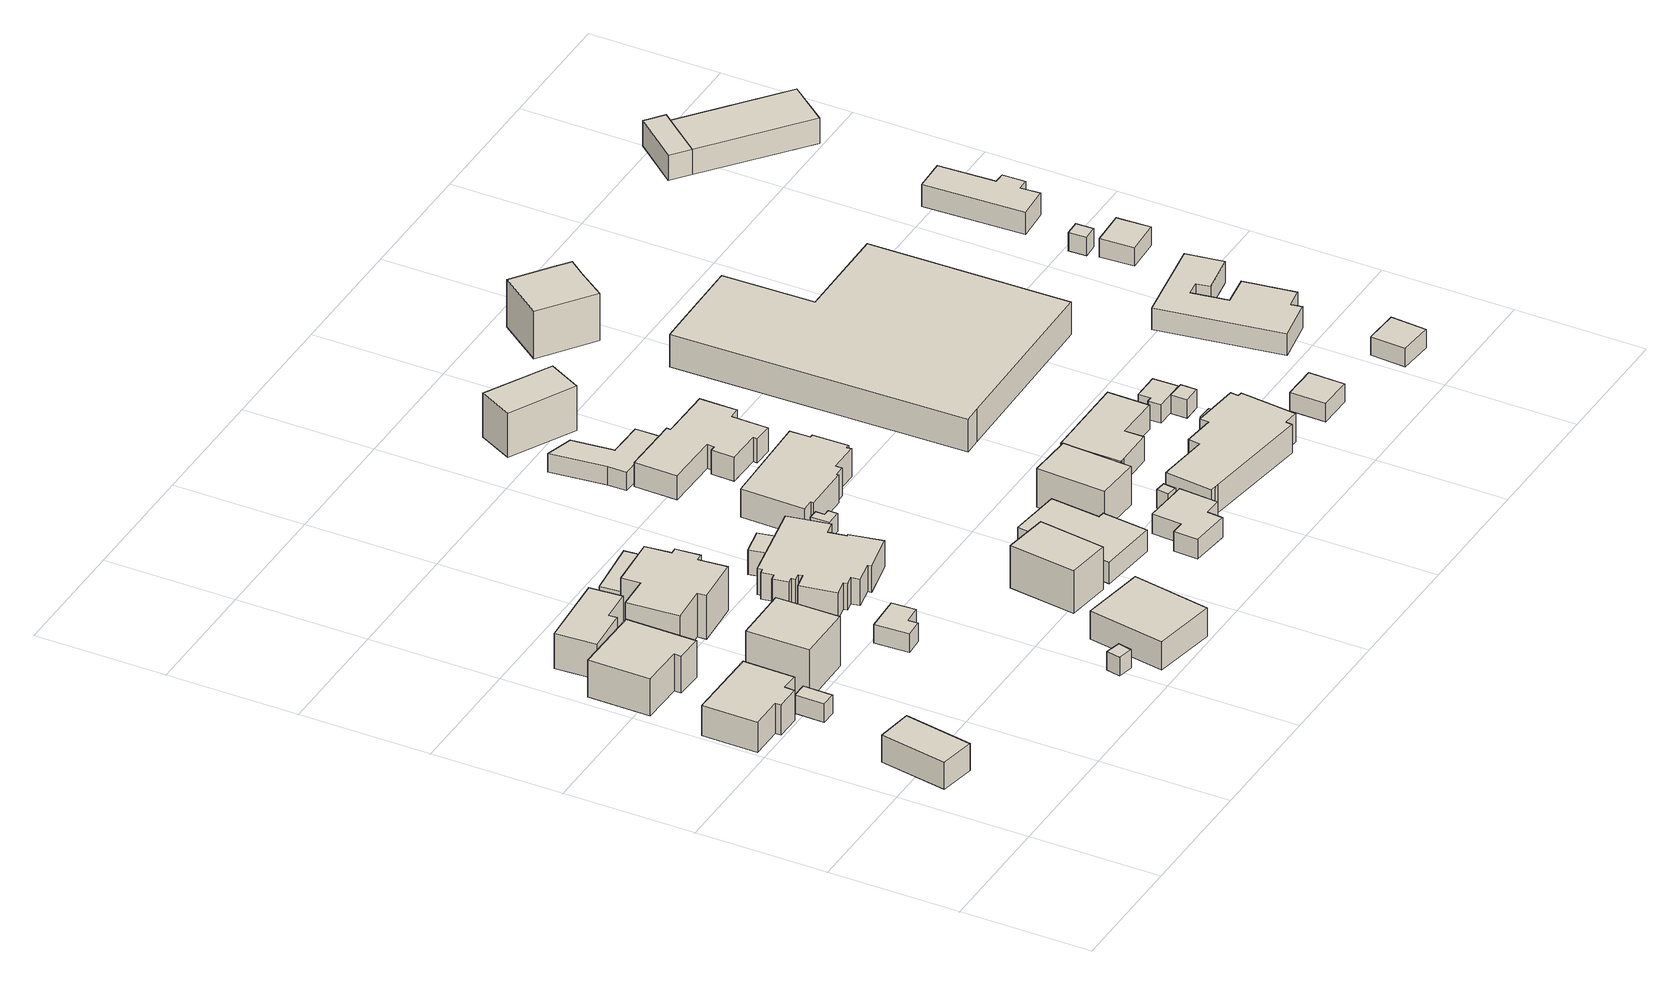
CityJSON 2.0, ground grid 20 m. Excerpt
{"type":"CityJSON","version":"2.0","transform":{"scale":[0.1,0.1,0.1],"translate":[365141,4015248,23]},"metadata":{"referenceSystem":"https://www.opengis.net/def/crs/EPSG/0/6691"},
"CityObjects":{
"building1":{"type":"Building","attributes":{"枝番":1,"利根川水系渡良瀬川洪水浸水想定区域（想定最大規模）.規模":"L2","利根川水系渡良瀬川洪水浸水想定区域（想定最大規模）.浸水ランク":"2","利根川水系渡良瀬川洪水浸水想定区域（想定最大規模）.浸水深":1.58,"利根川水系渡良瀬川洪水浸水想定区域（想定最大規模）.継続時間":6.1,"利根川水系矢場川洪水浸水想定区域（想定最大規模）.規模":"L2","利根川水系矢場川洪水浸水想定区域（想定最大規模）.浸水ランク":"2","利根川水系矢場川洪水浸水想定区域（想定最大規模）.浸水深":0.5,"利根川水系矢場川洪水浸水想定区域（想定最大規模）.継続時間":8.8,"usage":"411","measuredHeight":5.1,"BuildingDetails.prefecture":"10","BuildingDetails.city":"10207","BuildingDetails.surveyYear":2016},"geometry":[{"type":"Solid","lod":"1","boundaries":[[[[0,1,2,3]],[[2,4,5,3]],[[1,6,4,2]],[[0,7,6,1]],[[3,5,7,0]],[[4,6,7,5]]]]}]},
"building2":{"type":"Building","attributes":{"枝番":1,"利根川水系渡良瀬川洪水浸水想定区域（想定最大規模）.規模":"L2","利根川水系渡良瀬川洪水浸水想定区域（想定最大規模）.浸水ランク":"2","利根川水系渡良瀬川洪水浸水想定区域（想定最大規模）.浸水深":1.62,"利根川水系渡良瀬川洪水浸水想定区域（想定最大規模）.継続時間":6.4,"利根川水系矢場川洪水浸水想定区域（想定最大規模）.規模":"L2","利根川水系矢場川洪水浸水想定区域（想定最大規模）.浸水ランク":"2","利根川水系矢場川洪水浸水想定区域（想定最大規模）.浸水深":0.52,"利根川水系矢場川洪水浸水想定区域（想定最大規模）.継続時間":9.4,"usage":"411","measuredHeight":8,"BuildingDetails.prefecture":"10","BuildingDetails.city":"10207","BuildingDetails.surveyYear":2016},"geometry":[{"type":"Solid","lod":"1","boundaries":[[[[8,9,10,11,12,13,14,15]],[[14,16,17,15]],[[13,18,16,14]],[[12,19,18,13]],[[11,20,19,12]],[[10,21,20,11]],[[9,22,21,10]],[[8,23,22,9]],[[15,17,23,8]],[[16,18,19,20,21,22,23,17]]]]}]},
"building3":{"type":"Building","attributes":{"枝番":1,"利根川水系渡良瀬川洪水浸水想定区域（想定最大規模）.規模":"L2","利根川水系渡良瀬川洪水浸水想定区域（想定最大規模）.浸水ランク":"2","利根川水系渡良瀬川洪水浸水想定区域（想定最大規模）.浸水深":1.71,"利根川水系渡良瀬川洪水浸水想定区域（想定最大規模）.継続時間":6.1,"利根川水系矢場川洪水浸水想定区域（想定最大規模）.規模":"L2","利根川水系矢場川洪水浸水想定区域（想定最大規模）.浸水ランク":"2","利根川水系矢場川洪水浸水想定区域（想定最大規模）.浸水深":0.61,"利根川水系矢場川洪水浸水想定区域（想定最大規模）.継続時間":8.8,"BuildingDetails.prefecture":"10","BuildingDetails.city":"10207"},"geometry":[{"type":"Solid","lod":"1","boundaries":[[[[24,25,26,27]],[[26,28,29,27]],[[25,30,28,26]],[[24,31,30,25]],[[27,29,31,24]],[[28,30,31,29]]]]}]},
"building4":{"type":"Building","attributes":{"枝番":1,"利根川水系渡良瀬川洪水浸水想定区域（想定最大規模）.規模":"L2","利根川水系渡良瀬川洪水浸水想定区域（想定最大規模）.浸水ランク":"2","利根川水系渡良瀬川洪水浸水想定区域（想定最大規模）.浸水深":1.43,"利根川水系渡良瀬川洪水浸水想定区域（想定最大規模）.継続時間":6.4,"利根川水系矢場川洪水浸水想定区域（想定最大規模）.規模":"L2","利根川水系矢場川洪水浸水想定区域（想定最大規模）.浸水ランク":"1","利根川水系矢場川洪水浸水想定区域（想定最大規模）.浸水深":0.32,"利根川水系矢場川洪水浸水想定区域（想定最大規模）.継続時間":9.4,"usage":"411","measuredHeight":8.1,"BuildingDetails.prefecture":"10","BuildingDetails.city":"10207","BuildingDetails.surveyYear":2016},"geometry":[{"type":"Solid","lod":"1","boundaries":[[[[32,33,34,35,36,37]],[[36,38,39,37]],[[35,40,38,36]],[[34,41,40,35]],[[33,42,41,34]],[[32,43,42,33]],[[37,39,43,32]],[[38,40,41,42,43,39]]]]}]},
"building5":{"type":"Building","attributes":{"枝番":1,"利根川水系渡良瀬川洪水浸水想定区域（想定最大規模）.規模":"L2","利根川水系渡良瀬川洪水浸水想定区域（想定最大規模）.浸水ランク":"2","利根川水系渡良瀬川洪水浸水想定区域（想定最大規模）.浸水深":2.22,"利根川水系渡良瀬川洪水浸水想定区域（想定最大規模）.継続時間":6.2,"利根川水系矢場川洪水浸水想定区域（想定最大規模）.規模":"L2","利根川水系矢場川洪水浸水想定区域（想定最大規模）.浸水ランク":"2","利根川水系矢場川洪水浸水想定区域（想定最大規模）.浸水深":1.11,"利根川水系矢場川洪水浸水想定区域（想定最大規模）.継続時間":8.9,"measuredHeight":11.4,"BuildingDetails.prefecture":"10","BuildingDetails.city":"10207"},"geometry":[{"type":"Solid","lod":"1","boundaries":[[[[44,45,46,47]],[[46,48,49,47]],[[45,50,48,46]],[[44,51,50,45]],[[47,49,51,44]],[[48,50,51,49]]]]}]},
"building6":{"type":"Building","attributes":{"枝番":1,"利根川水系渡良瀬川洪水浸水想定区域（想定最大規模）.規模":"L2","利根川水系渡良瀬川洪水浸水想定区域（想定最大規模）.浸水ランク":"2","利根川水系渡良瀬川洪水浸水想定区域（想定最大規模）.浸水深":2.23,"利根川水系渡良瀬川洪水浸水想定区域（想定最大規模）.継続時間":7.4,"利根川水系矢場川洪水浸水想定区域（想定最大規模）.規模":"L2","利根川水系矢場川洪水浸水想定区域（想定最大規模）.浸水ランク":"2","利根川水系矢場川洪水浸水想定区域（想定最大規模）.浸水深":1.12,"利根川水系矢場川洪水浸水想定区域（想定最大規模）.継続時間":10.7,"measuredHeight":6.3,"BuildingDetails.prefecture":"10","BuildingDetails.city":"10207"},"geometry":[{"type":"Solid","lod":"1","boundaries":[[[[52,53,54,55,56,57]],[[56,58,59,57]],[[55,60,58,56]],[[54,61,60,55]],[[53,62,61,54]],[[52,63,62,53]],[[57,59,63,52]],[[58,60,61,62,63,59]]]]}]},
"building7":{"type":"Building","attributes":{"枝番":1,"利根川水系渡良瀬川洪水浸水想定区域（想定最大規模）.規模":"L2","利根川水系渡良瀬川洪水浸水想定区域（想定最大規模）.浸水ランク":"2","利根川水系渡良瀬川洪水浸水想定区域（想定最大規模）.浸水深":1.43,"利根川水系渡良瀬川洪水浸水想定区域（想定最大規模）.継続時間":7.1,"利根川水系矢場川洪水浸水想定区域（想定最大規模）.規模":"L2","利根川水系矢場川洪水浸水想定区域（想定最大規模）.浸水ランク":"1","利根川水系矢場川洪水浸水想定区域（想定最大規模）.浸水深":0.32,"利根川水系矢場川洪水浸水想定区域（想定最大規模）.継続時間":10.4,"usage":"411","measuredHeight":8,"BuildingDetails.prefecture":"10","BuildingDetails.city":"10207","BuildingDetails.surveyYear":2016},"geometry":[{"type":"Solid","lod":"1","boundaries":[[[[64,65,66,67,68,69,70,71,72,73,74,75]],[[74,76,77,75]],[[73,78,76,74]],[[72,79,78,73]],[[71,80,79,72]],[[70,81,80,71]],[[69,82,81,70]],[[68,83,82,69]],[[67,84,83,68]],[[66,85,84,67]],[[65,86,85,66]],[[64,87,86,65]],[[75,77,87,64]],[[76,78,79,80,81,82,83,84,85,86,87,77]]]]}]},
"building8":{"type":"Building","attributes":{"枝番":1,"利根川水系渡良瀬川洪水浸水想定区域（想定最大規模）.規模":"L2","利根川水系渡良瀬川洪水浸水想定区域（想定最大規模）.浸水ランク":"2","利根川水系渡良瀬川洪水浸水想定区域（想定最大規模）.浸水深":1.72,"利根川水系渡良瀬川洪水浸水想定区域（想定最大規模）.継続時間":5.6,"利根川水系矢場川洪水浸水想定区域（想定最大規模）.規模":"L2","利根川水系矢場川洪水浸水想定区域（想定最大規模）.浸水ランク":"2","利根川水系矢場川洪水浸水想定区域（想定最大規模）.浸水深":0.67,"利根川水系矢場川洪水浸水想定区域（想定最大規模）.継続時間":4.8,"BuildingDetails.prefecture":"10","BuildingDetails.city":"10207"},"geometry":[{"type":"Solid","lod":"1","boundaries":[[[[88,89,90,91]],[[90,92,93,91]],[[89,94,92,90]],[[88,95,94,89]],[[91,93,95,88]],[[92,94,95,93]]]]}]},
"building9":{"type":"Building","attributes":{"枝番":1,"利根川水系渡良瀬川洪水浸水想定区域（想定最大規模）.規模":"L2","利根川水系渡良瀬川洪水浸水想定区域（想定最大規模）.浸水ランク":"2","利根川水系渡良瀬川洪水浸水想定区域（想定最大規模）.浸水深":1.89,"利根川水系渡良瀬川洪水浸水想定区域（想定最大規模）.継続時間":6.1,"利根川水系矢場川洪水浸水想定区域（想定最大規模）.規模":"L2","利根川水系矢場川洪水浸水想定区域（想定最大規模）.浸水ランク":"2","利根川水系矢場川洪水浸水想定区域（想定最大規模）.浸水深":0.8,"利根川水系矢場川洪水浸水想定区域（想定最大規模）.継続時間":8.4,"usage":"411","BuildingDetails.prefecture":"10","BuildingDetails.city":"10207","BuildingDetails.surveyYear":2016},"geometry":[{"type":"Solid","lod":"1","boundaries":[[[[96,97,98,99,100,101]],[[100,102,103,101]],[[99,104,102,100]],[[98,105,104,99]],[[97,106,105,98]],[[96,107,106,97]],[[101,103,107,96]],[[102,104,105,106,107,103]]]]}]},
"building10":{"type":"Building","attributes":{"枝番":1,"利根川水系渡良瀬川洪水浸水想定区域（想定最大規模）.規模":"L2","利根川水系渡良瀬川洪水浸水想定区域（想定最大規模）.浸水ランク":"2","利根川水系渡良瀬川洪水浸水想定区域（想定最大規模）.浸水深":1.43,"利根川水系渡良瀬川洪水浸水想定区域（想定最大規模）.継続時間":7.1,"利根川水系矢場川洪水浸水想定区域（想定最大規模）.規模":"L2","利根川水系矢場川洪水浸水想定区域（想定最大規模）.浸水ランク":"1","利根川水系矢場川洪水浸水想定区域（想定最大規模）.浸水深":0.32,"利根川水系矢場川洪水浸水想定区域（想定最大規模）.継続時間":10.4,"usage":"411","measuredHeight":7,"BuildingDetails.prefecture":"10","BuildingDetails.city":"10207","BuildingDetails.surveyYear":2016},"geometry":[{"type":"Solid","lod":"1","boundaries":[[[[108,109,110,111]],[[110,112,113,111]],[[109,114,112,110]],[[108,115,114,109]],[[111,113,115,108]],[[112,114,115,113]]]]}]},
"building11":{"type":"Building","attributes":{"枝番":1,"利根川水系渡良瀬川洪水浸水想定区域（想定最大規模）.規模":"L2","利根川水系渡良瀬川洪水浸水想定区域（想定最大規模）.浸水ランク":"2","利根川水系渡良瀬川洪水浸水想定区域（想定最大規模）.浸水深":1.93,"利根川水系渡良瀬川洪水浸水想定区域（想定最大規模）.継続時間":5.3,"利根川水系矢場川洪水浸水想定区域（想定最大規模）.規模":"L2","利根川水系矢場川洪水浸水想定区域（想定最大規模）.浸水ランク":"2","利根川水系矢場川洪水浸水想定区域（想定最大規模）.浸水深":0.87,"measuredHeight":5.9,"BuildingDetails.prefecture":"10","BuildingDetails.city":"10207"},"geometry":[{"type":"Solid","lod":"1","boundaries":[[[[116,117,118,119]],[[118,120,121,119]],[[117,122,120,118]],[[116,123,122,117]],[[119,121,123,116]],[[120,122,123,121]]]]}]},
"building12":{"type":"Building","attributes":{"枝番":1,"利根川水系渡良瀬川洪水浸水想定区域（想定最大規模）.規模":"L2","利根川水系渡良瀬川洪水浸水想定区域（想定最大規模）.浸水ランク":"2","利根川水系渡良瀬川洪水浸水想定区域（想定最大規模）.浸水深":1.81,"利根川水系渡良瀬川洪水浸水想定区域（想定最大規模）.継続時間":6.2,"利根川水系矢場川洪水浸水想定区域（想定最大規模）.規模":"L2","利根川水系矢場川洪水浸水想定区域（想定最大規模）.浸水ランク":"2","利根川水系矢場川洪水浸水想定区域（想定最大規模）.浸水深":0.71,"利根川水系矢場川洪水浸水想定区域（想定最大規模）.継続時間":8.9,"usage":"411","measuredHeight":8.2,"BuildingDetails.prefecture":"10","BuildingDetails.city":"10207","BuildingDetails.surveyYear":2016},"geometry":[{"type":"Solid","lod":"1","boundaries":[[[[124,125,126,127,128,129,130,131,132,133,134,135,136,137,138,139,140,141,142,143,144,145,146,147]],[[146,148,149,147]],[[145,150,148,146]],[[144,151,150,145]],[[143,152,151,144]],[[142,153,152,143]],[[141,154,153,142]],[[140,155,154,141]],[[139,156,155,140]],[[138,157,156,139]],[[137,158,157,138]],[[136,159,158,137]],[[135,160,159,136]],[[134,161,160,135]],[[133,162,161,134]],[[132,163,162,133]],[[131,164,163,132]],[[130,165,164,131]],[[129,166,165,130]],[[128,167,166,129]],[[127,168,167,128]],[[126,169,168,127]],[[125,170,169,126]],[[124,171,170,125]],[[147,149,171,124]],[[148,150,151,152,153,154,155,156,157,158,159,160,161,162,163,164,165,166,167,168,169,170,171,149]]]]}]},
"building13":{"type":"Building","attributes":{"枝番":1,"利根川水系渡良瀬川洪水浸水想定区域（想定最大規模）.規模":"L2","利根川水系渡良瀬川洪水浸水想定区域（想定最大規模）.浸水ランク":"2","利根川水系渡良瀬川洪水浸水想定区域（想定最大規模）.浸水深":1.72,"利根川水系渡良瀬川洪水浸水想定区域（想定最大規模）.継続時間":6.2,"利根川水系矢場川洪水浸水想定区域（想定最大規模）.規模":"L2","利根川水系矢場川洪水浸水想定区域（想定最大規模）.浸水ランク":"2","利根川水系矢場川洪水浸水想定区域（想定最大規模）.浸水深":0.61,"利根川水系矢場川洪水浸水想定区域（想定最大規模）.継続時間":8.9,"usage":"411","measuredHeight":7.2,"BuildingDetails.prefecture":"10","BuildingDetails.city":"10207","BuildingDetails.surveyYear":2016},"geometry":[{"type":"Solid","lod":"1","boundaries":[[[[172,173,174,175]],[[174,176,177,175]],[[173,178,176,174]],[[172,179,178,173]],[[175,177,179,172]],[[176,178,179,177]]]]}]},
"building14":{"type":"Building","attributes":{"枝番":1,"利根川水系渡良瀬川洪水浸水想定区域（想定最大規模）.規模":"L2","利根川水系渡良瀬川洪水浸水想定区域（想定最大規模）.浸水ランク":"2","利根川水系渡良瀬川洪水浸水想定区域（想定最大規模）.浸水深":1.63,"利根川水系渡良瀬川洪水浸水想定区域（想定最大規模）.継続時間":5.2,"利根川水系矢場川洪水浸水想定区域（想定最大規模）.規模":"L2","利根川水系矢場川洪水浸水想定区域（想定最大規模）.浸水ランク":"2","利根川水系矢場川洪水浸水想定区域（想定最大規模）.浸水深":0.56,"usage":"411","measuredHeight":8.3,"BuildingDetails.prefecture":"10","BuildingDetails.city":"10207","BuildingDetails.surveyYear":2016},"geometry":[{"type":"Solid","lod":"1","boundaries":[[[[180,181,182,183]],[[182,184,185,183]],[[181,186,184,182]],[[180,187,186,181]],[[183,185,187,180]],[[184,186,187,185]]]]}]},
"building15":{"type":"Building","attributes":{"枝番":1,"利根川水系渡良瀬川洪水浸水想定区域（想定最大規模）.規模":"L2","利根川水系渡良瀬川洪水浸水想定区域（想定最大規模）.浸水ランク":"2","利根川水系渡良瀬川洪水浸水想定区域（想定最大規模）.浸水深":1.49,"利根川水系渡良瀬川洪水浸水想定区域（想定最大規模）.継続時間":5.8,"利根川水系矢場川洪水浸水想定区域（想定最大規模）.規模":"L2","利根川水系矢場川洪水浸水想定区域（想定最大規模）.浸水ランク":"1","利根川水系矢場川洪水浸水想定区域（想定最大規模）.浸水深":0.4,"利根川水系矢場川洪水浸水想定区域（想定最大規模）.継続時間":6.3,"BuildingDetails.prefecture":"10","BuildingDetails.city":"10207"},"geometry":[{"type":"Solid","lod":"1","boundaries":[[[[188,189,190,191,192,193]],[[192,194,195,193]],[[191,196,194,192]],[[190,197,196,191]],[[189,198,197,190]],[[188,199,198,189]],[[193,195,199,188]],[[194,196,197,198,199,195]]]]}]},
"building16":{"type":"Building","attributes":{"枝番":1,"利根川水系渡良瀬川洪水浸水想定区域（想定最大規模）.規模":"L2","利根川水系渡良瀬川洪水浸水想定区域（想定最大規模）.浸水ランク":"2","利根川水系渡良瀬川洪水浸水想定区域（想定最大規模）.浸水深":1.72,"利根川水系渡良瀬川洪水浸水想定区域（想定最大規模）.継続時間":5.2,"利根川水系矢場川洪水浸水想定区域（想定最大規模）.規模":"L2","利根川水系矢場川洪水浸水想定区域（想定最大規模）.浸水ランク":"2","利根川水系矢場川洪水浸水想定区域（想定最大規模）.浸水深":0.67,"usage":"411","measuredHeight":4,"BuildingDetails.prefecture":"10","BuildingDetails.city":"10207","BuildingDetails.surveyYear":2016},"geometry":[{"type":"Solid","lod":"1","boundaries":[[[[200,201,202,203,204,205]],[[204,206,207,205]],[[203,208,206,204]],[[202,209,208,203]],[[201,210,209,202]],[[200,211,210,201]],[[205,207,211,200]],[[206,208,209,210,211,207]]]]}]},
"building17":{"type":"Building","attributes":{"枝番":1,"利根川水系渡良瀬川洪水浸水想定区域（想定最大規模）.規模":"L2","利根川水系渡良瀬川洪水浸水想定区域（想定最大規模）.浸水ランク":"2","利根川水系渡良瀬川洪水浸水想定区域（想定最大規模）.浸水深":1.61,"利根川水系渡良瀬川洪水浸水想定区域（想定最大規模）.継続時間":5.9,"利根川水系矢場川洪水浸水想定区域（想定最大規模）.規模":"L2","利根川水系矢場川洪水浸水想定区域（想定最大規模）.浸水ランク":"2","利根川水系矢場川洪水浸水想定区域（想定最大規模）.浸水深":0.5,"利根川水系矢場川洪水浸水想定区域（想定最大規模）.継続時間":7.7,"usage":"411","measuredHeight":7.3,"BuildingDetails.prefecture":"10","BuildingDetails.city":"10207","BuildingDetails.surveyYear":2016},"geometry":[{"type":"Solid","lod":"1","boundaries":[[[[212,213,214,215,216,217,218,219,220,221,222,223,224,225]],[[224,226,227,225]],[[223,228,226,224]],[[222,229,228,223]],[[221,230,229,222]],[[220,231,230,221]],[[219,232,231,220]],[[218,233,232,219]],[[217,234,233,218]],[[216,235,234,217]],[[215,236,235,216]],[[214,237,236,215]],[[213,238,237,214]],[[212,239,238,213]],[[225,227,239,212]],[[226,228,229,230,231,232,233,234,235,236,237,238,239,227]]]]}]},
"building18":{"type":"Building","attributes":{"枝番":1,"利根川水系渡良瀬川洪水浸水想定区域（想定最大規模）.規模":"L2","利根川水系渡良瀬川洪水浸水想定区域（想定最大規模）.浸水ランク":"2","利根川水系渡良瀬川洪水浸水想定区域（想定最大規模）.浸水深":1.21,"利根川水系渡良瀬川洪水浸水想定区域（想定最大規模）.継続時間":5.3,"利根川水系矢場川洪水浸水想定区域（想定最大規模）.規模":"L2","利根川水系矢場川洪水浸水想定区域（想定最大規模）.浸水ランク":"1","利根川水系矢場川洪水浸水想定区域（想定最大規模）.浸水深":0.16,"usage":"411","measuredHeight":3.7,"BuildingDetails.prefecture":"10","BuildingDetails.city":"10207","BuildingDetails.surveyYear":2016},"geometry":[{"type":"Solid","lod":"1","boundaries":[[[[240,241,242,243,244,245,246,247]],[[246,248,249,247]],[[245,250,248,246]],[[244,251,250,245]],[[243,252,251,244]],[[242,253,252,243]],[[241,254,253,242]],[[240,255,254,241]],[[247,249,255,240]],[[248,250,251,252,253,254,255,249]]]]}]},
"building19":{"type":"Building","attributes":{"枝番":1,"利根川水系渡良瀬川洪水浸水想定区域（想定最大規模）.規模":"L2","利根川水系渡良瀬川洪水浸水想定区域（想定最大規模）.浸水ランク":"2","利根川水系渡良瀬川洪水浸水想定区域（想定最大規模）.浸水深":1.83,"利根川水系渡良瀬川洪水浸水想定区域（想定最大規模）.継続時間":5.8,"利根川水系矢場川洪水浸水想定区域（想定最大規模）.規模":"L2","利根川水系矢場川洪水浸水想定区域（想定最大規模）.浸水ランク":"2","利根川水系矢場川洪水浸水想定区域（想定最大規模）.浸水深":0.71,"利根川水系矢場川洪水浸水想定区域（想定最大規模）.継続時間":7,"usage":"411","measuredHeight":3.5,"BuildingDetails.prefecture":"10","BuildingDetails.city":"10207","BuildingDetails.surveyYear":2016},"geometry":[{"type":"Solid","lod":"1","boundaries":[[[[256,257,258,259,260,261,262]],[[261,263,264,262]],[[260,265,263,261]],[[259,266,265,260]],[[258,267,266,259]],[[257,268,267,258]],[[256,269,268,257]],[[262,264,269,256]],[[263,265,266,267,268,269,264]]]]}]},
"building20":{"type":"Building","attributes":{"枝番":1,"利根川水系渡良瀬川洪水浸水想定区域（想定最大規模）.規模":"L2","利根川水系渡良瀬川洪水浸水想定区域（想定最大規模）.浸水ランク":"2","利根川水系渡良瀬川洪水浸水想定区域（想定最大規模）.浸水深":1.42,"利根川水系渡良瀬川洪水浸水想定区域（想定最大規模）.継続時間":5.2,"利根川水系矢場川洪水浸水想定区域（想定最大規模）.規模":"L2","利根川水系矢場川洪水浸水想定区域（想定最大規模）.浸水ランク":"1","利根川水系矢場川洪水浸水想定区域（想定最大規模）.浸水深":0.37,"usage":"411","measuredHeight":7.3,"BuildingDetails.prefecture":"10","BuildingDetails.city":"10207","BuildingDetails.surveyYear":2016},"geometry":[{"type":"Solid","lod":"1","boundaries":[[[[270,271,272,273]],[[272,274,275,273]],[[271,276,274,272]],[[270,277,276,271]],[[273,275,277,270]],[[274,276,277,275]]]]}]},
"building21":{"type":"Building","attributes":{"枝番":1,"利根川水系渡良瀬川洪水浸水想定区域（想定最大規模）.規模":"L2","利根川水系渡良瀬川洪水浸水想定区域（想定最大規模）.浸水ランク":"2","利根川水系渡良瀬川洪水浸水想定区域（想定最大規模）.浸水深":1.91,"利根川水系渡良瀬川洪水浸水想定区域（想定最大規模）.継続時間":5.9,"利根川水系矢場川洪水浸水想定区域（想定最大規模）.規模":"L2","利根川水系矢場川洪水浸水想定区域（想定最大規模）.浸水ランク":"2","利根川水系矢場川洪水浸水想定区域（想定最大規模）.浸水深":0.8,"利根川水系矢場川洪水浸水想定区域（想定最大規模）.継続時間":7.7,"usage":"411","measuredHeight":5,"BuildingDetails.prefecture":"10","BuildingDetails.city":"10207","BuildingDetails.surveyYear":2016},"geometry":[{"type":"Solid","lod":"1","boundaries":[[[[278,279,280,281,282,283,284,285,286,287,288,289,290,291]],[[290,292,293,291]],[[289,294,292,290]],[[288,295,294,289]],[[287,296,295,288]],[[286,297,296,287]],[[285,298,297,286]],[[284,299,298,285]],[[283,300,299,284]],[[282,301,300,283]],[[281,302,301,282]],[[280,303,302,281]],[[279,304,303,280]],[[278,305,304,279]],[[291,293,305,278]],[[292,294,295,296,297,298,299,300,301,302,303,304,305,293]]]]}]},
"building22":{"type":"Building","attributes":{"枝番":1,"利根川水系渡良瀬川洪水浸水想定区域（想定最大規模）.規模":"L2","利根川水系渡良瀬川洪水浸水想定区域（想定最大規模）.浸水ランク":"2","利根川水系渡良瀬川洪水浸水想定区域（想定最大規模）.浸水深":1.31,"利根川水系渡良瀬川洪水浸水想定区域（想定最大規模）.継続時間":5.3,"利根川水系矢場川洪水浸水想定区域（想定最大規模）.規模":"L2","利根川水系矢場川洪水浸水想定区域（想定最大規模）.浸水ランク":"1","利根川水系矢場川洪水浸水想定区域（想定最大規模）.浸水深":0.26,"measuredHeight":3.1,"BuildingDetails.prefecture":"10","BuildingDetails.city":"10207"},"geometry":[{"type":"Solid","lod":"1","boundaries":[[[[306,307,308,309]],[[308,310,311,309]],[[307,312,310,308]],[[306,313,312,307]],[[309,311,313,306]],[[310,312,313,311]]]]}]},
"building23":{"type":"Building","attributes":{"枝番":1,"利根川水系渡良瀬川洪水浸水想定区域（想定最大規模）.規模":"L2","利根川水系渡良瀬川洪水浸水想定区域（想定最大規模）.浸水ランク":"2","利根川水系渡良瀬川洪水浸水想定区域（想定最大規模）.浸水深":1.83,"利根川水系渡良瀬川洪水浸水想定区域（想定最大規模）.継続時間":5.8,"利根川水系矢場川洪水浸水想定区域（想定最大規模）.規模":"L2","利根川水系矢場川洪水浸水想定区域（想定最大規模）.浸水ランク":"2","利根川水系矢場川洪水浸水想定区域（想定最大規模）.浸水深":0.71,"利根川水系矢場川洪水浸水想定区域（想定最大規模）.継続時間":7,"measuredHeight":7.3,"BuildingDetails.prefecture":"10","BuildingDetails.city":"10207"},"geometry":[{"type":"Solid","lod":"1","boundaries":[[[[314,315,316,317]],[[316,318,319,317]],[[315,320,318,316]],[[314,321,320,315]],[[317,319,321,314]],[[318,320,321,319]]]]}]},
"building24":{"type":"Building","attributes":{"枝番":1,"利根川水系渡良瀬川洪水浸水想定区域（想定最大規模）.規模":"L2","利根川水系渡良瀬川洪水浸水想定区域（想定最大規模）.浸水ランク":"2","利根川水系渡良瀬川洪水浸水想定区域（想定最大規模）.浸水深":1.6,"利根川水系渡良瀬川洪水浸水想定区域（想定最大規模）.継続時間":5.3,"利根川水系矢場川洪水浸水想定区域（想定最大規模）.規模":"L2","利根川水系矢場川洪水浸水想定区域（想定最大規模）.浸水ランク":"2","利根川水系矢場川洪水浸水想定区域（想定最大規模）.浸水深":0.55,"usage":"411","measuredHeight":8.4,"BuildingDetails.prefecture":"10","BuildingDetails.city":"10207","BuildingDetails.surveyYear":2016},"geometry":[{"type":"Solid","lod":"1","boundaries":[[[[322,323,324,325,326,327,328,329,330,331,332,333,334,335,336,337]],[[336,338,339,337]],[[335,340,338,336]],[[334,341,340,335]],[[333,342,341,334]],[[332,343,342,333]],[[331,344,343,332]],[[330,345,344,331]],[[329,346,345,330]],[[328,347,346,329]],[[327,348,347,328]],[[326,349,348,327]],[[325,350,349,326]],[[324,351,350,325]],[[323,352,351,324]],[[322,353,352,323]],[[337,339,353,322]],[[338,340,341,342,343,344,345,346,347,348,349,350,351,352,353,339]]]]}]},
"building25":{"type":"Building","attributes":{"枝番":1,"利根川水系渡良瀬川洪水浸水想定区域（想定最大規模）.規模":"L2","利根川水系渡良瀬川洪水浸水想定区域（想定最大規模）.浸水ランク":"2","利根川水系渡良瀬川洪水浸水想定区域（想定最大規模）.浸水深":1.52,"利根川水系渡良瀬川洪水浸水想定区域（想定最大規模）.継続時間":5.3,"利根川水系矢場川洪水浸水想定区域（想定最大規模）.規模":"L2","利根川水系矢場川洪水浸水想定区域（想定最大規模）.浸水ランク":"1","利根川水系矢場川洪水浸水想定区域（想定最大規模）.浸水深":0.46,"usage":"411","measuredHeight":4.4,"BuildingDetails.prefecture":"10","BuildingDetails.city":"10207","BuildingDetails.surveyYear":2016},"geometry":[{"type":"Solid","lod":"1","boundaries":[[[[354,355,356,357,358,359,360,361,362,363]],[[362,364,365,363]],[[361,366,364,362]],[[360,367,366,361]],[[359,368,367,360]],[[358,369,368,359]],[[357,370,369,358]],[[356,371,370,357]],[[355,372,371,356]],[[354,373,372,355]],[[363,365,373,354]],[[364,366,367,368,369,370,371,372,373,365]]]]}]},
"building26":{"type":"Building","attributes":{"枝番":1,"利根川水系渡良瀬川洪水浸水想定区域（想定最大規模）.規模":"L2","利根川水系渡良瀬川洪水浸水想定区域（想定最大規模）.浸水ランク":"2","利根川水系渡良瀬川洪水浸水想定区域（想定最大規模）.浸水深":1.5,"利根川水系渡良瀬川洪水浸水想定区域（想定最大規模）.継続時間":5.3,"利根川水系矢場川洪水浸水想定区域（想定最大規模）.規模":"L2","利根川水系矢場川洪水浸水想定区域（想定最大規模）.浸水ランク":"1","利根川水系矢場川洪水浸水想定区域（想定最大規模）.浸水深":0.45,"BuildingDetails.prefecture":"10","BuildingDetails.city":"10207"},"geometry":[{"type":"Solid","lod":"1","boundaries":[[[[374,375,376,377]],[[376,378,379,377]],[[375,380,378,376]],[[374,381,380,375]],[[377,379,381,374]],[[378,380,381,379]]]]}]},
"building27":{"type":"Building","attributes":{"枝番":1,"利根川水系渡良瀬川洪水浸水想定区域（想定最大規模）.規模":"L2","利根川水系渡良瀬川洪水浸水想定区域（想定最大規模）.浸水ランク":"2","利根川水系渡良瀬川洪水浸水想定区域（想定最大規模）.浸水深":1.51,"利根川水系渡良瀬川洪水浸水想定区域（想定最大規模）.継続時間":5.3,"利根川水系矢場川洪水浸水想定区域（想定最大規模）.規模":"L2","利根川水系矢場川洪水浸水想定区域（想定最大規模）.浸水ランク":"1","利根川水系矢場川洪水浸水想定区域（想定最大規模）.浸水深":0.46,"usage":"411","BuildingDetails.prefecture":"10","BuildingDetails.city":"10207","BuildingDetails.surveyYear":2016},"geometry":[{"type":"Solid","lod":"1","boundaries":[[[[382,383,384,385,386,387]],[[386,388,389,387]],[[385,390,388,386]],[[384,391,390,385]],[[383,392,391,384]],[[382,393,392,383]],[[387,389,393,382]],[[388,390,391,392,393,389]]]]}]},
"building28":{"type":"Building","attributes":{"枝番":1,"利根川水系渡良瀬川洪水浸水想定区域（想定最大規模）.規模":"L2","利根川水系渡良瀬川洪水浸水想定区域（想定最大規模）.浸水ランク":"2","利根川水系渡良瀬川洪水浸水想定区域（想定最大規模）.浸水深":1.59,"利根川水系渡良瀬川洪水浸水想定区域（想定最大規模）.継続時間":5.3,"利根川水系矢場川洪水浸水想定区域（想定最大規模）.規模":"L2","利根川水系矢場川洪水浸水想定区域（想定最大規模）.浸水ランク":"2","利根川水系矢場川洪水浸水想定区域（想定最大規模）.浸水深":0.55,"BuildingDetails.prefecture":"10","BuildingDetails.city":"10207"},"geometry":[{"type":"Solid","lod":"1","boundaries":[[[[394,395,396,397]],[[396,398,399,397]],[[395,400,398,396]],[[394,401,400,395]],[[397,399,401,394]],[[398,400,401,399]]]]}]},
"building29":{"type":"Building","attributes":{"枝番":1,"利根川水系渡良瀬川洪水浸水想定区域（想定最大規模）.規模":"L2","利根川水系渡良瀬川洪水浸水想定区域（想定最大規模）.浸水ランク":"2","利根川水系渡良瀬川洪水浸水想定区域（想定最大規模）.浸水深":1.93,"利根川水系渡良瀬川洪水浸水想定区域（想定最大規模）.継続時間":5.4,"利根川水系矢場川洪水浸水想定区域（想定最大規模）.規模":"L2","利根川水系矢場川洪水浸水想定区域（想定最大規模）.浸水ランク":"2","利根川水系矢場川洪水浸水想定区域（想定最大規模）.浸水深":0.81,"利根川水系矢場川洪水浸水想定区域（想定最大規模）.継続時間":3.9,"usage":"411","measuredHeight":9,"BuildingDetails.prefecture":"10","BuildingDetails.city":"10207","BuildingDetails.surveyYear":2016},"geometry":[{"type":"Solid","lod":"1","boundaries":[[[[402,403,404,405,406,407]],[[406,408,409,407]],[[405,410,408,406]],[[404,411,410,405]],[[403,412,411,404]],[[402,413,412,403]],[[407,409,413,402]],[[408,410,411,412,413,409]]]]}]},
"building30":{"type":"Building","attributes":{"枝番":1,"利根川水系渡良瀬川洪水浸水想定区域（想定最大規模）.規模":"L2","利根川水系渡良瀬川洪水浸水想定区域（想定最大規模）.浸水ランク":"2","利根川水系渡良瀬川洪水浸水想定区域（想定最大規模）.浸水深":1.66,"利根川水系渡良瀬川洪水浸水想定区域（想定最大規模）.継続時間":5.8,"利根川水系矢場川洪水浸水想定区域（想定最大規模）.規模":"L2","利根川水系矢場川洪水浸水想定区域（想定最大規模）.浸水ランク":"2","利根川水系矢場川洪水浸水想定区域（想定最大規模）.浸水深":0.63,"利根川水系矢場川洪水浸水想定区域（想定最大規模）.継続時間":5.4,"BuildingDetails.prefecture":"10","BuildingDetails.city":"10207"},"geometry":[{"type":"Solid","lod":"1","boundaries":[[[[414,415,416,417]],[[416,418,419,417]],[[415,420,418,416]],[[414,421,420,415]],[[417,419,421,414]],[[418,420,421,419]]]]}]},
"building31":{"type":"Building","attributes":{"枝番":1,"利根川水系渡良瀬川洪水浸水想定区域（想定最大規模）.規模":"L2","利根川水系渡良瀬川洪水浸水想定区域（想定最大規模）.浸水ランク":"2","利根川水系渡良瀬川洪水浸水想定区域（想定最大規模）.浸水深":1.87,"利根川水系渡良瀬川洪水浸水想定区域（想定最大規模）.継続時間":6.1,"利根川水系矢場川洪水浸水想定区域（想定最大規模）.規模":"L2","利根川水系矢場川洪水浸水想定区域（想定最大規模）.浸水ランク":"2","利根川水系矢場川洪水浸水想定区域（想定最大規模）.浸水深":0.79,"利根川水系矢場川洪水浸水想定区域（想定最大規模）.継続時間":8.8,"measuredHeight":6.6,"BuildingDetails.prefecture":"10","BuildingDetails.city":"10207"},"geometry":[{"type":"Solid","lod":"1","boundaries":[[[[422,423,424,425,426,427,428,429]],[[428,430,431,429]],[[427,432,430,428]],[[426,433,432,427]],[[425,434,433,426]],[[424,435,434,425]],[[423,436,435,424]],[[422,437,436,423]],[[429,431,437,422]],[[430,432,433,434,435,436,437,431]]]]}]},
"building32":{"type":"Building","attributes":{"枝番":1,"利根川水系渡良瀬川洪水浸水想定区域（想定最大規模）.規模":"L2","利根川水系渡良瀬川洪水浸水想定区域（想定最大規模）.浸水ランク":"2","利根川水系渡良瀬川洪水浸水想定区域（想定最大規模）.浸水深":1.62,"利根川水系渡良瀬川洪水浸水想定区域（想定最大規模）.継続時間":5.8,"利根川水系矢場川洪水浸水想定区域（想定最大規模）.規模":"L2","利根川水系矢場川洪水浸水想定区域（想定最大規模）.浸水ランク":"2","利根川水系矢場川洪水浸水想定区域（想定最大規模）.浸水深":0.6,"利根川水系矢場川洪水浸水想定区域（想定最大規模）.継続時間":5.4,"BuildingDetails.prefecture":"10","BuildingDetails.city":"10207"},"geometry":[{"type":"Solid","lod":"1","boundaries":[[[[438,439,440,441]],[[440,442,443,441]],[[439,444,442,440]],[[438,445,444,439]],[[441,443,445,438]],[[442,444,445,443]]]]}]},
"building33":{"type":"Building","attributes":{"枝番":1,"利根川水系渡良瀬川洪水浸水想定区域（想定最大規模）.規模":"L2","利根川水系渡良瀬川洪水浸水想定区域（想定最大規模）.浸水ランク":"2","利根川水系渡良瀬川洪水浸水想定区域（想定最大規模）.浸水深":1.36,"利根川水系渡良瀬川洪水浸水想定区域（想定最大規模）.継続時間":5.5,"利根川水系矢場川洪水浸水想定区域（想定最大規模）.規模":"L2","利根川水系矢場川洪水浸水想定区域（想定最大規模）.浸水ランク":"1","利根川水系矢場川洪水浸水想定区域（想定最大規模）.浸水深":0.33,"利根川水系矢場川洪水浸水想定区域（想定最大規模）.継続時間":0.6,"usage":"413","measuredHeight":6.8,"BuildingDetails.prefecture":"10","BuildingDetails.city":"10207","BuildingDetails.surveyYear":2016},"geometry":[{"type":"Solid","lod":"1","boundaries":[[[[446,447,448,449,450,451,452,453,454,455,456,457]],[[456,458,459,457]],[[455,460,458,456]],[[454,461,460,455]],[[453,462,461,454]],[[452,463,462,453]],[[451,464,463,452]],[[450,465,464,451]],[[449,466,465,450]],[[448,467,466,449]],[[447,468,467,448]],[[446,469,468,447]],[[457,459,469,446]],[[458,460,461,462,463,464,465,466,467,468,469,459]]]]}]},
"building34":{"type":"Building","attributes":{"枝番":1,"利根川水系渡良瀬川洪水浸水想定区域（想定最大規模）.規模":"L2","利根川水系渡良瀬川洪水浸水想定区域（想定最大規模）.浸水ランク":"2","利根川水系渡良瀬川洪水浸水想定区域（想定最大規模）.浸水深":1.63,"利根川水系渡良瀬川洪水浸水想定区域（想定最大規模）.継続時間":5.3,"利根川水系矢場川洪水浸水想定区域（想定最大規模）.規模":"L2","利根川水系矢場川洪水浸水想定区域（想定最大規模）.浸水ランク":"2","利根川水系矢場川洪水浸水想定区域（想定最大規模）.浸水深":0.56,"BuildingDetails.prefecture":"10","BuildingDetails.city":"10207"},"geometry":[{"type":"Solid","lod":"1","boundaries":[[[[470,471,472,473]],[[472,474,475,473]],[[471,476,474,472]],[[470,477,476,471]],[[473,475,477,470]],[[474,476,477,475]]]]}]},
"building35":{"type":"Building","attributes":{"枝番":1,"利根川水系渡良瀬川洪水浸水想定区域（想定最大規模）.規模":"L2","利根川水系渡良瀬川洪水浸水想定区域（想定最大規模）.浸水ランク":"2","利根川水系渡良瀬川洪水浸水想定区域（想定最大規模）.浸水深":1.52,"利根川水系渡良瀬川洪水浸水想定区域（想定最大規模）.継続時間":5.3,"利根川水系矢場川洪水浸水想定区域（想定最大規模）.規模":"L2","利根川水系矢場川洪水浸水想定区域（想定最大規模）.浸水ランク":"1","利根川水系矢場川洪水浸水想定区域（想定最大規模）.浸水深":0.45,"BuildingDetails.prefecture":"10","BuildingDetails.city":"10207"},"geometry":[{"type":"Solid","lod":"1","boundaries":[[[[478,479,480,481]],[[480,482,483,481]],[[479,484,482,480]],[[478,485,484,479]],[[481,483,485,478]],[[482,484,485,483]]]]}]},
"building36":{"type":"Building","attributes":{"枝番":1,"利根川水系渡良瀬川洪水浸水想定区域（想定最大規模）.規模":"L2","利根川水系渡良瀬川洪水浸水想定区域（想定最大規模）.浸水ランク":"2","利根川水系渡良瀬川洪水浸水想定区域（想定最大規模）.浸水深":1.34,"利根川水系渡良瀬川洪水浸水想定区域（想定最大規模）.継続時間":5.1,"利根川水系矢場川洪水浸水想定区域（想定最大規模）.規模":"L2","利根川水系矢場川洪水浸水想定区域（想定最大規模）.浸水ランク":"1","利根川水系矢場川洪水浸水想定区域（想定最大規模）.浸水深":0.27,"usage":"402","measuredHeight":4,"BuildingDetails.prefecture":"10","BuildingDetails.city":"10207","BuildingDetails.surveyYear":2016},"geometry":[{"type":"Solid","lod":"1","boundaries":[[[[486,487,488,489,490,491,492,493]],[[492,494,495,493]],[[491,496,494,492]],[[490,497,496,491]],[[489,498,497,490]],[[488,499,498,489]],[[487,500,499,488]],[[486,501,500,487]],[[493,495,501,486]],[[494,496,497,498,499,500,501,495]]]]}]},
"building37":{"type":"Building","attributes":{"枝番":1,"利根川水系渡良瀬川洪水浸水想定区域（想定最大規模）.規模":"L2","利根川水系渡良瀬川洪水浸水想定区域（想定最大規模）.浸水ランク":"2","利根川水系渡良瀬川洪水浸水想定区域（想定最大規模）.浸水深":1.01,"利根川水系渡良瀬川洪水浸水想定区域（想定最大規模）.継続時間":4.4,"利根川水系矢場川洪水浸水想定区域（想定最大規模）.規模":"L2","利根川水系矢場川洪水浸水想定区域（想定最大規模）.浸水ランク":"1","利根川水系矢場川洪水浸水想定区域（想定最大規模）.浸水深":0.01,"measuredHeight":4.4,"BuildingDetails.prefecture":"10","BuildingDetails.city":"10207"},"geometry":[{"type":"Solid","lod":"1","boundaries":[[[[502,503,504,505,506]],[[505,507,508,506]],[[504,509,507,505]],[[503,510,509,504]],[[502,511,510,503]],[[506,508,511,502]],[[507,509,510,511,508]]]]}]},
"building38":{"type":"Building","attributes":{"枝番":1,"利根川水系渡良瀬川洪水浸水想定区域（想定最大規模）.規模":"L2","利根川水系渡良瀬川洪水浸水想定区域（想定最大規模）.浸水ランク":"2","利根川水系渡良瀬川洪水浸水想定区域（想定最大規模）.浸水深":1.28,"利根川水系渡良瀬川洪水浸水想定区域（想定最大規模）.継続時間":4.4,"利根川水系矢場川洪水浸水想定区域（想定最大規模）.規模":"L2","利根川水系矢場川洪水浸水想定区域（想定最大規模）.浸水ランク":"1","利根川水系矢場川洪水浸水想定区域（想定最大規模）.浸水深":0.2,"usage":"431","measuredHeight":4.3,"BuildingDetails.prefecture":"10","BuildingDetails.city":"10207","BuildingDetails.surveyYear":2016},"geometry":[{"type":"Solid","lod":"1","boundaries":[[[[512,513,502,506]],[[502,511,508,506]],[[513,514,511,502]],[[512,515,514,513]],[[506,508,515,512]],[[511,514,515,508]]]]}]}
},
"vertices":[
[39,148,13],[57,252,13],[113,244,13],[94,138,13],[113,244,57],[94,138,57],[57,252,57],[39,148,57],
[53,402,11],[53,411,11],[2,411,11],[3,496,11],[121,495,11],[120,417,11],[93,418,11],[92,402,11],[93,418,60],[92,402,60],[120,417,60],[121,495,60],[3,496,60],[2,411,60],[53,411,60],[53,402,60],
[106,409,12],[130,409,12],[129,364,12],[105,364,12],[129,364,42],[105,364,42],[130,409,42],[106,409,42],
[76,565,13],[76,576,13],[9,577,13],[10,672,13],[119,671,13],[118,564,13],[119,671,73],[118,564,73],[10,672,73],[9,577,73],[76,576,73],[76,565,73],
[147,505,9],[236,506,9],[236,409,9],[147,408,9],[236,409,90],[147,408,90],[236,506,90],[147,505,90],
[56,747,7],[173,756,7],[177,706,7],[128,702,7],[129,690,7],[60,684,7],[129,690,64],[60,684,64],[128,702,64],[177,706,64],[173,756,64],[56,747,64],
[203,608,13],[145,603,13],[139,683,13],[189,686,13],[187,715,13],[268,722,13],[272,682,13],[282,683,13],[285,645,13],[274,644,13],[278,600,13],[204,594,13],[278,600,84],[204,594,84],[274,644,84],[285,645,84],[282,683,84],[272,682,84],[268,722,84],[187,715,84],[189,686,84],[139,683,84],[145,603,84],[203,608,84],
[384,64,13],[389,86,13],[413,80,13],[408,59,13],[413,80,43],[408,59,43],[389,86,43],[384,64,43],
[303,393,11],[359,396,11],[361,359,11],[333,357,11],[334,342,11],[305,340,11],[334,342,41],[305,340,41],[333,357,41],[361,359,41],[359,396,41],[303,393,41],
[197,753,10],[287,763,10],[291,727,10],[201,719,10],[291,727,52],[201,719,52],[287,763,52],[197,753,52],
[424,21,12],[444,140,12],[544,124,12],[523,4,12],[544,124,58],[523,4,58],[444,140,58],[424,21,58],
[370,463,11],[355,460,11],[354,466,11],[330,461,11],[320,517,11],[344,522,11],[343,528,11],[332,526,11],[331,533,11],[322,531,11],[318,555,11],[327,557,11],[324,575,11],[332,577,11],[331,584,11],[458,608,11],[470,544,11],[450,540,11],[455,513,11],[458,514,11],[468,463,11],[407,451,11],[406,456,11],[372,450,11],[406,456,54],[372,450,54],[407,451,54],[468,463,54],[458,514,54],[455,513,54],[450,540,54],[470,544,54],[458,608,54],[331,584,54],[332,577,54],[324,575,54],[327,557,54],[318,555,54],[322,531,54],[331,533,54],[332,526,54],[343,528,54],[344,522,54],[320,517,54],[330,461,54],[354,466,54],[355,460,54],[370,463,54],
[365,616,13],[406,624,13],[411,599,13],[370,591,13],[411,599,53],[370,591,53],[406,624,53],[365,616,53],
[486,187,13],[500,290,13],[569,280,13],[555,178,13],[569,280,82],[555,178,82],[500,290,82],[486,187,82],
[482,583,15],[497,583,15],[497,569,15],[507,569,15],[507,555,15],[483,554,15],[507,555,45],[483,554,45],[507,569,45],[497,569,45],[497,583,45],[482,583,45],
[570,177,13],[586,324,13],[667,315,13],[659,239,13],[669,238,13],[661,167,13],[669,238,48],[661,167,48],[659,239,48],[667,315,48],[586,324,48],[570,177,48],
[497,590,12],[479,590,12],[481,688,12],[632,693,12],[633,662,12],[638,662,12],[639,607,12],[633,607,12],[634,600,12],[588,600,12],[588,590,12],[571,590,12],[571,587,12],[497,586,12],[571,587,58],[497,586,58],[571,590,58],[588,590,58],[588,600,58],[634,600,58],[633,607,58],[639,607,58],[638,662,58],[633,662,58],[632,693,58],[481,688,58],[479,590,58],[497,590,58],
[674,98,15],[676,135,15],[696,134,15],[699,180,15],[769,175,15],[765,115,15],[737,116,15],[735,92,15],[737,116,47],[735,92,47],[765,115,47],[769,175,47],[699,180,47],[696,134,47],[676,135,47],[674,98,47],
[469,854,9],[469,883,9],[459,968,9],[501,956,9],[508,892,9],[565,891,9],[565,852,9],[565,891,39],[565,852,39],[508,892,39],[501,956,39],[459,968,39],[469,883,39],[469,854,39],
[679,241,13],[685,347,13],[754,343,13],[748,237,13],[754,343,76],[748,237,76],[685,347,76],[679,241,76],
[607,735,10],[554,736,10],[555,771,10],[564,771,10],[564,782,10],[480,783,10],[481,849,10],[573,848,10],[573,842,10],[655,841,10],[655,784,10],[638,784,10],[637,728,10],[607,729,10],[637,728,49],[607,729,49],[638,784,49],[655,784,49],[655,841,49],[573,842,49],[573,848,49],[481,849,49],[480,783,49],[564,782,49],[564,771,49],[555,771,49],[554,736,49],[607,735,49],
[750,182,17],[752,201,17],[769,199,17],[767,180,17],[769,199,47],[767,180,47],[752,201,47],[750,182,47],
[464,1031,9],[491,1083,9],[591,1030,9],[564,979,9],[591,1030,81],[564,979,81],[491,1083,81],[464,1031,81],
[786,200,13],[859,192,13],[861,210,13],[910,205,13],[911,219,13],[985,211,13],[984,199,13],[991,198,13],[982,111,13],[958,113,13],[957,103,13],[785,126,13],[779,126,13],[770,128,13],[778,201,13],[780,200,13],[778,201,59],[780,200,59],[770,128,59],[779,126,59],[785,126,59],[957,103,59],[958,113,59],[982,111,59],[991,198,59],[984,199,59],[985,211,59],[911,219,59],[910,205,59],[861,210,59],[859,192,59],[786,200,59],
[788,361,14],[916,361,14],[915,297,14],[846,298,14],[846,269,14],[787,269,14],[781,269,14],[780,269,14],[781,361,14],[782,361,14],[781,361,54],[782,361,54],[780,269,54],[781,269,54],[787,269,54],[846,269,54],[846,298,54],[915,297,54],[916,361,54],[788,361,54],
[934,218,14],[935,231,14],[958,230,14],[957,217,14],[958,230,44],[957,217,44],[935,231,44],[934,218,44],
[935,310,14],[943,310,14],[943,329,14],[985,329,14],[986,290,14],[936,290,14],[986,290,44],[936,290,44],[985,329,44],[943,329,44],[943,310,44],[935,310,44],
[962,290,14],[990,289,14],[990,265,14],[962,265,14],[990,265,44],[962,265,44],[990,289,44],[962,290,44],
[810,1115,12],[791,1090,12],[761,1048,12],[682,1106,12],[732,1173,12],[792,1129,12],[732,1173,89],[792,1129,89],[682,1106,89],[761,1048,89],[791,1090,89],[810,1115,89],
[1042,97,13],[1043,152,13],[1096,151,13],[1095,96,13],[1096,151,43],[1095,96,43],[1043,152,43],[1042,97,43],
[905,939,12],[908,799,12],[1062,801,12],[1067,495,12],[784,490,12],[758,489,12],[750,936,12],[789,937,12],[750,936,65],[789,937,65],[758,489,65],[784,490,65],[1067,495,65],[1062,801,65],[908,799,65],[905,939,65],
[1206,63,13],[1209,117,13],[1263,114,13],[1259,59,13],[1263,114,43],[1259,59,43],[1209,117,43],[1206,63,43],
[1125,404,14],[1259,425,14],[1268,368,14],[1207,358,14],[1202,378,14],[1181,375,14],[1190,320,14],[1237,327,14],[1249,248,14],[1219,243,14],[1222,226,14],[1155,215,14],[1222,226,49],[1155,215,49],[1219,243,49],[1249,248,49],[1237,327,49],[1190,320,49],[1181,375,49],[1202,378,49],[1207,358,49],[1268,368,49],[1259,425,49],[1125,404,49],
[1236,588,15],[1259,589,15],[1260,562,15],[1237,561,15],[1260,562,45],[1237,561,45],[1259,589,45],[1236,588,45],
[1241,544,16],[1295,547,16],[1298,495,16],[1244,492,16],[1298,495,46],[1244,492,46],[1295,547,46],[1241,544,46],
[1236,810,16],[1285,812,16],[1289,725,16],[1306,725,16],[1307,690,16],[1290,689,16],[1292,659,16],[1242,656,16],[1292,659,52],[1242,656,52],[1290,689,52],[1307,690,52],[1306,725,52],[1289,725,52],[1285,812,52],[1236,810,52],
[1156,1115,19],[1128,1137,19],[1185,1205,19],[1212,1184,19],[1203,1173,19],[1212,1184,60],[1203,1173,60],[1185,1205,60],[1128,1137,60],[1156,1115,60],
[1347,1057,19],[1300,998,19],[1300,998,60],[1347,1057,60]
]}
